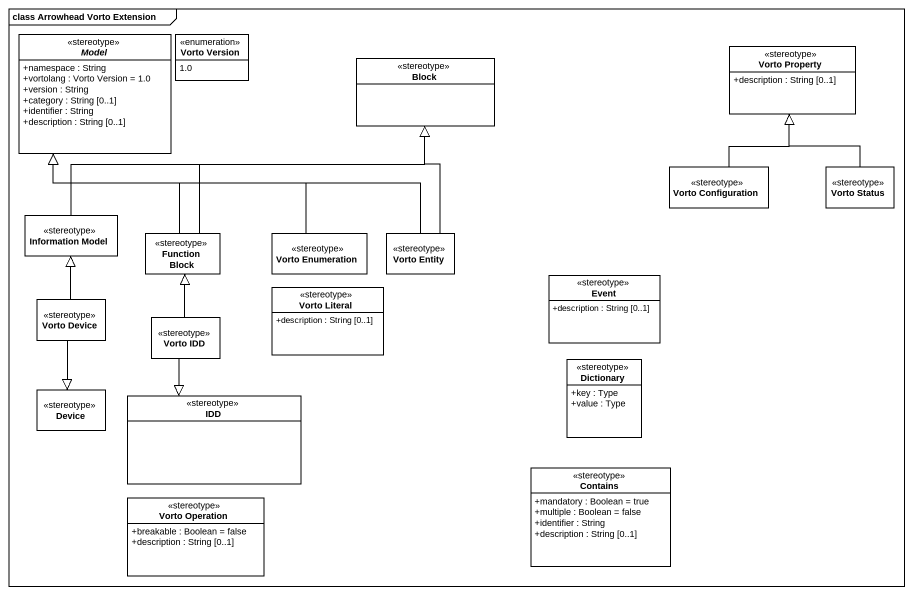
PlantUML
@startuml
mainframe class Arrowhead Vorto Extension
hide circle
hide empty members
skinparam classAttributeIconSize 0
abstract class Model <<stereotype>> {
  +namespace : String
  +vortolang : Vorto Version = 1.0
  +version : String
  +category : String [0..1]
  +identifier : String
  +description : String [0..1]
}
enum "Vorto Version" as Vorto_Version {
  1.0
}
class Block <<stereotype>>
class "Vorto Property" as Vorto_Property <<stereotype>> {
  +description : String [0..1]
}
class "Vorto Configuration" as Vorto_Configuration <<stereotype>>
class "Vorto Status" as Vorto_Status <<stereotype>>
class "Information Model" as Information_Model <<stereotype>>
class "Function Block" as Function_Block <<stereotype>>
class "Vorto Enumeration" as Vorto_Enumeration <<stereotype>>
class "Vorto Entity" as Vorto_Entity <<stereotype>>
class Event <<stereotype>> {
  +description : String [0..1]
}
class "Vorto Device" as Vorto_Device <<stereotype>>
class "Vorto Literal" as Vorto_Literal <<stereotype>> {
  +description : String [0..1]
}
class "Vorto IDD" as Vorto_IDD <<stereotype>>
class Device <<stereotype>>
class Dictionary <<stereotype>> {
  +key : Type
  +value : Type
}
class IDD <<stereotype>>
class Contains <<stereotype>> {
  +mandatory : Boolean = true
  +multiple : Boolean = false
  +identifier : String
  +description : String [0..1]
}
class "Vorto Operation" as Vorto_Operation <<stereotype>> {
  +breakable : Boolean = false
  +description : String [0..1]
}
Vorto_Configuration -up-|> Vorto_Property
Vorto_Status -up-|> Vorto_Property
Information_Model -up-|> Model
Information_Model -right-|> Block
Function_Block -up-|> Model
Function_Block -up-|> Block
Vorto_Enumeration -up-|> Model
Vorto_Entity -left-|> Model
Vorto_Entity -up-|> Block
Vorto_Device -up-|> Information_Model
Vorto_Device --|> Device
Vorto_IDD -up-|> Function_Block
Vorto_IDD --|> IDD
@enduml
